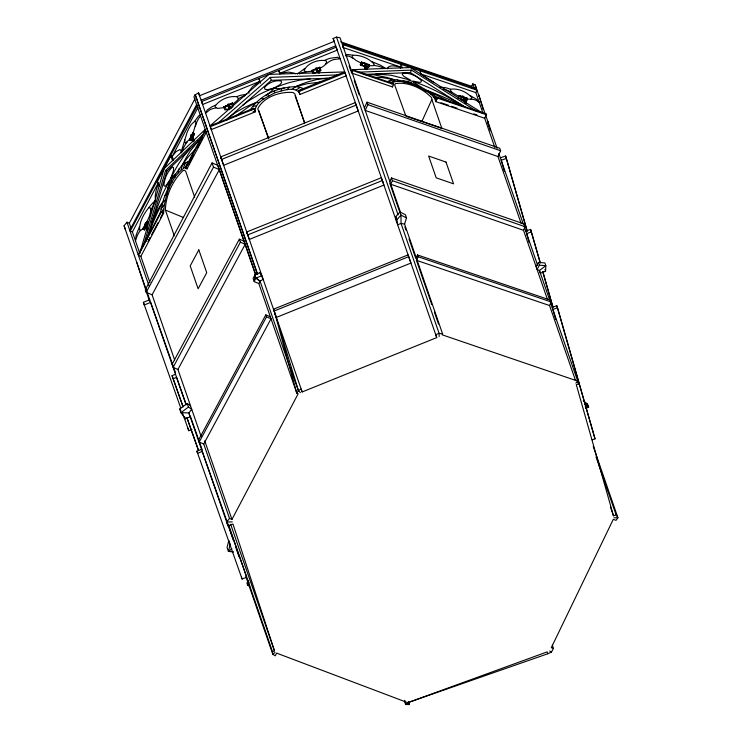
<?xml version="1.0" encoding="UTF-8"?>
<svg xmlns="http://www.w3.org/2000/svg" width="742" height="742" viewBox="0 0 742 742"><rect width="100%" height="100%" fill="white"/><g stroke="black" fill="none" stroke-linecap="round" stroke-linejoin="round"><path stroke-width="1.11" d="M233.711 103.481L237.431 100.337L238.256 98.918L237.542 96.877C229.566 95.338 220.068 99.363 215.282 105.874L215.236 107.052L217.462 108.397L224.13 107.646M538.46 262.427L539.415 265.182L537.06 269.439L539.425 270.478L540.334 273.232L545.556 271.247L545.843 265.692L544.888 262.937L538.46 262.427L536.104 266.675M186.196 167.516L185.463 167.2C171.254 175.409 164.195 197.381 163.62 213.186L140.85 256.389L149.921 282.581M407.451 704.529L407.701 703.026M155.208 200.516C147.445 208.363 139.477 218.352 139.515 229.918L141.091 230.15L142.325 229.111L145.627 224.409M146.86 224.919L146.276 223.24L149.318 216.46L150.756 211.229L150.672 208.075L149.105 207.843M255.007 274.948L255.786 277.944L254.265 281.663L253.105 278.315L255.007 274.948L254.265 281.663L258.828 283.537L296.809 393.232L298.154 393.779L231.94 519.428L229.519 518.435L203.744 443.994L271.034 318.791L266.499 316.871L265.803 314.868L270.338 316.788M160.151 213.724L163.648 198.986L171.309 180.12L180.686 166.913L185.463 162.665L189.071 161.691M199.515 142.399L199.617 141.657A7.021 1.549 -65.1 0 0 199.31 140.451L198.197 141.008M178.256 172.747L178.905 168.99M146.87 239.573L150.459 229.074A57.477 12.725 -65.1 0 1 162.544 202.52L165.355 199.756M299.991 94.447C296.197 84.848 282.081 91.127 274.818 92.759C267.537 97.137 254.515 101.793 255.118 111.931L211.322 129.618L210.274 126.697L254.079 109.009L253.801 108.221L210.005 125.908L268.864 74.395L344.715 71.918L298.599 90.533L298.943 91.516L345.049 72.901L346.097 75.823L299.991 94.447L298.599 90.533M181.41 152.639A16.574 3.673 -65.1 0 1 181.419 151.08L187.123 132.289A11.019 2.439 -65.1 0 1 191.25 124.545L194.812 121.196L198.559 116.002L200.822 114.593M191.028 136.695L191.557 136.918L190.935 135.118L191.362 134.321L192.169 134.645L193.449 131.835L195.721 124.22A13.671 3.024 -65.1 0 0 194.812 121.196M407.84 702.424C405.893 705.772 410.576 705.215 408.888 702.284L547.179 651.884L547.772 653.767L408.888 702.284M228.842 540.417L227.052 547.457L228.406 551.362L233.6 552.002M232.765 551.519L228.406 551.362L230.196 544.322L229.176 541.4M391.34 83.781L391.581 82.891C399.391 78.94 409.296 83.466 417.004 86.387C423.599 90.376 433.968 93.223 435.786 101.645L484.712 118.275L486.335 114.704L486.066 113.916L437.14 97.285L435.517 100.856M407.451 704.473L405.624 704.529L406.328 702.145L276.627 653.118L275.291 655.826L272.806 654.314L245.862 576.525M195.285 126.428L196.955 121.781A7.763 1.716 -65.1 0 1 198.726 118.368L200.516 115.845M467.043 99.066L470.808 99.196L471.986 97.935C467.265 91.989 458.027 87.946 450.515 89.29L450.802 91.136L452.017 92.388L458.862 96.441M140.21 251.881L164.167 168.601L205.228 129.423M143.41 245.815L165.587 170.465L202.705 134.831M146.304 241.094L166.931 171.012L202.445 136.918M181.094 169.547L182.384 165.151M151.971 221.849L161.125 197.446A48.787 10.796 -65.1 0 1 167.942 183.599L170.957 177.885A42.851 9.488 -65.1 0 1 178.998 163.259L183.858 156.033L189.878 148.984M549.72 650.957L551.315 652.292L553.476 648.508L551.287 647.71L613.282 519.344L616.008 520.346L617.919 517.749L616.11 514.92L613.476 515.82L576.302 384.671L578.649 383.874L577.74 381.119L442.26 334.846L442.631 334.021L404.575 224.112L406.505 217.851L405.41 214.707L399.91 211.98L395.746 216.673L396.553 221.626M281.181 90.876L281.951 88.446C288.972 87.139 297.041 85.135 303.663 88.817L298.655 91.368M150.756 211.229L152.37 207.018A8.756 1.938 -65.1 0 1 154.475 203.039M181.827 152.138L183.191 148.548A8.041 1.781 -65.1 0 1 185.593 144.106L187.327 141.917M158.5 182.69L156.033 190.768L155.245 195.953A27.751 6.14 -65.1 0 0 155.644 199.264M183.543 167.655L185.463 162.665M167.423 188.839L168.861 184.415A10.611 2.347 -65.1 0 0 169.139 181.79L169.093 181.438M388.001 82.381L388.391 81.416C394.892 76.741 403.166 83.289 410.103 80.674C428.004 85.747 446.656 96.061 463.296 105.995M342.618 45.197L343.37 43.546L476.485 88.78M343.37 43.546L343.843 44.919L342.721 47.386L400.207 66.919L400.606 68.616M351.291 72.15L352.422 69.683L410.4 67.531L482.643 113.164M352.728 70.564L351.606 73.031L392.509 86.935L393.64 84.467L393.334 83.577L352.422 69.683L352.728 70.564L393.64 84.467M365.166 69.6L364.35 66.567L360.399 64.879L361.391 62.013L369.46 64.777L368.468 67.624L365.259 66.882M360.399 64.879L361.391 62.013M361.577 65.277L362.699 62.81L361.716 65.676M364.35 66.567L365.472 64.1M367.067 69.266L365.889 65.509L366.381 64.406L368.598 65.166L367.476 67.643M367.726 66.409L368.598 65.166M369.46 64.777L368.468 67.624M363.765 74.404L410.382 72.586L411.504 70.11L477.254 111.625M421.799 121.632L431.853 99.53L431.677 97.721C422.727 88.465 408.156 81.499 395.226 83.623L394.735 85.172L405.911 116.169M435.786 101.645L437.409 98.074L437.14 97.285M459.289 95.495L458.306 98.361L459.289 95.495L467.479 98.278L466.495 101.144L465.113 100.671L466.236 98.204L465.113 100.671M460.513 99.456L461.496 96.59L460.513 99.456L462.581 100.161L463.713 97.694M463.435 96.905L463.064 97.721L462.442 95.931L463.166 96.163L463.787 97.972L464.167 97.146M465.382 102.581L464.065 98.76L464.436 97.935M472.404 88.437L471.671 86.322L472.793 83.855L475.168 84.894L485.073 113.656M464.891 103.017L465.271 102.192M467.479 98.278L466.495 101.144M465.716 103.537L466.087 102.711M482.931 113.127L475.835 92.62L476.958 90.153L343.843 44.919M415.826 258.513L417.458 254.942L550.564 300.185L551.185 301.975L549.562 305.546L575.375 380.08M431.788 304.6L416.447 260.312L418.071 256.741L417.458 254.942M485.565 115.01L486.066 113.916M185.463 167.2L188.023 161.645M364.35 107.942L367.012 102.192L499.746 148.252L500.627 150.784L497.965 156.534L521.051 223.203M367.012 102.192L367.856 104.641L365.203 110.4L497.965 156.534M389.828 181.512L391.47 177.95L524.214 224.01L525.151 226.737L523.509 230.298L547.457 299.462M391.47 177.95L392.416 180.677L390.765 184.239L523.509 230.298M198.216 146.332L197.724 147.38L200.359 142.381M139.44 226.764L136.083 235.233L135.48 240.89L137.112 236.049A7.105 1.577 -65.1 0 1 139.134 232.237L140.637 230.28M248.338 580.3L246.947 583.147L247.689 585.308L249.85 586.115M247.689 585.308L249.089 582.461M255.805 274.8L217.916 165.401L212.045 162.925L145.311 289.751L146.202 292.329L152.082 294.806L174.63 359.916M257.762 274.596L195.192 94.568L193.968 96.896L255.517 274.633M131.251 228.675L129.358 223.203L195.044 98.575M196.621 104.557L129.869 229.983L130.249 231.087L132.391 231.977L139.876 253.578M173.554 160.263L172.218 156.414L170.873 155.857L157.443 181.354L159.113 186.168M196.89 104.668L197.103 106.097L130.249 231.087M132.391 231.977L158.241 182.931M198.077 107.349L172.218 156.414L176.012 151.683L179.805 149.587A26.712 5.908 -65.1 0 1 181.326 152.704M190.175 138.967L191.51 139.524L190.944 140.6L189.47 139.654L193.003 132.948L194.348 133.495L193.031 137.14L194.283 140.757M189.609 140.043L193.003 132.948M146.387 226.625L145.404 228.499L143.994 227.748L145.33 228.304L144.486 229.909L143.141 229.361L147.074 221.413L148.521 222.266L147.027 225.41L147.658 227.219M190.277 139.264L192.697 134.172L194.042 134.729M143.141 229.361L147.074 221.413M144.059 227.952L146.768 222.479L148.112 223.027M193.31 135.461L194.348 133.495M146.462 230.141L146.999 230.363L145.59 226.291L146.22 225.076L147.166 227.794M191.612 139.821L192.605 137.938L191.26 137.391M144.486 229.909L145.757 227.006M138.197 254.701L160.968 211.498L163.379 212.49L160.485 217.981M160.968 211.498L161.2 212.193L138.439 255.396L140.85 256.389M185.658 168.323L205.738 130.221L205.497 129.535L185.417 167.636L185.658 168.323L186.993 168.879L206.554 131.77M148.038 241.595L150.172 237.551L149.643 238.497M151.73 234.602L157.935 222.823M188.895 164.14L189.961 162.118M190.471 161.135L193.579 155.245M201.416 140.377L202.473 138.383M258.828 283.537L260.052 281.209L263.132 279.335L259.941 272.62L254.821 274.772L255.981 278.12L260.052 281.209L288.044 362.05L298.405 390.58L300.371 392.666M146.202 292.329L213.501 167.117L212.045 162.925M152.082 294.806L219.372 169.593L213.501 167.117M172.051 364.387L239.341 239.184L243.905 241.104M239.341 239.184L240.38 242.189L173.09 367.401L177.922 369.442L201.165 436.546M177.922 369.442L245.222 244.229L240.38 242.189M265.803 314.868L198.513 440.08L199.199 442.084L203.744 443.994M199.199 442.084L266.499 316.871M146.276 223.24L145.469 222.906L144.82 224.075L145.413 225.8L144.875 225.577M169.732 180.343L166.023 185.621L165.049 186.288L163.908 185.648C164.205 178.841 167.386 171.606 172.469 167.024L173.6 167.664L173.442 170.706L170.957 177.885A11.455 2.532 -65.1 0 0 171.968 177.811L175.168 174.045L175.195 177.088M298.405 390.58L296.809 393.232L274.623 312.53L298.405 390.58L301.113 389.021L302.161 391.952L436.741 337.61L333.121 38.463L336.516 37.1L340.059 37.796L400.495 212.323M161.162 212.778L163.416 209.133M319.023 68.867C321.898 67.123 326.09 65.444 326.666 61.725L326.09 60.816C318.364 59.072 307.494 63.061 304.081 70.388L305.973 71.844L313.17 71.111M227.562 118.933L228.944 117.394M155.022 202.195L155.551 201.434M281.951 88.446C269.476 91.618 257.066 99.094 250.1 110.141L254.988 108.647M148.595 240.028L149.114 239.332M160.903 209.059L164.084 204.82M287.089 89.754L289.092 87.139M186.112 404.928L124.081 225.791L126.947 222.21L129.358 223.203M275.013 652.506L272.806 654.314L272.5 651.643L274.484 650.892L232.96 524.019L228.026 525.893L226.653 522.016L229.519 518.435M365.416 74.664L373.81 74.775L386.267 77.307A42.6 10.24 21.6 0 1 394.586 79.784L381.657 77.474L373.699 77.372M297.338 74.052L304.749 68.477M404.575 224.112L401.032 223.416L397.647 224.78L396.831 219.827L401.005 215.134L399.91 211.98M575.848 383.095L577.74 381.119M198.42 140.785L190.462 150.784A38.398 8.496 -65.1 0 0 182.087 165.457A59.045 13.068 -65.1 0 1 187.735 157.545L195.452 149.142M325.525 64.341L329.736 61.289A8.403 2.606 -22.3 0 1 334.085 59.481L340.179 58.748L337.452 57.282L330.005 58.293A12.234 3.793 -22.3 0 0 324.783 60.269M218.871 122.328L270.273 77.4L337.267 74.923M225.707 120.185L271.322 80.322L331.433 78.105M292.172 89.457L295.297 86.758A34.568 10.722 -22.3 0 1 308.978 81.555L316.964 79.505L326.397 78.29M235.464 116.299L248.403 106.978A56.049 17.391 -22.3 0 1 256.185 102.517L259.561 102.461M242.541 105.475L248.802 100.68L259.199 94.54A39.27 12.187 -22.3 0 1 274.067 88.085L279.882 84.746L281.654 82.52L281.125 80.989C275.143 79.83 268.02 82.854 264.43 87.732L264.959 89.263L267.649 89.68L274.067 88.085A44.752 13.885 -22.3 0 1 290.103 82.418L299.323 80.21L310.267 78.884M228.184 118.024L235.891 112.348L242.977 108.286A35.264 10.935 -22.3 0 1 256.185 102.517M228.406 551.362L231.866 548.718M187.207 403.444L188.459 407.052L191.733 409.324L188.876 412.904L190.24 416.781L185.333 418.738L180.955 412.645L179.712 409.037L187.207 403.444L190.49 405.716M188.459 407.052L180.955 412.645L188.876 412.904L228.026 525.893M369.822 65.741L373.374 65.676L374.172 64.211C369.145 58.312 360.556 54.954 352.858 55.223L352.06 56.689L352.784 57.839L356.262 60.575L361.567 63.283M420.26 87.955L421.28 87.259L428.19 90.96L437.863 98.148M238.256 98.918L240.974 97.304A8.412 2.606 -22.3 0 1 245.185 95.625M296.104 90.005L300.241 87.333M195.461 94.679L198.541 92.806L199.579 95.727L334.169 41.385L333.121 38.463M260.535 83.169L258.865 78.439L259.904 81.36L252.623 86.536L249.034 91.368A27.157 8.422 -22.3 0 0 248.895 93.325M164.91 195.304L167.163 194.154M585.623 408.517L588.656 407.108L587.367 404.019L583.323 400.68M547.772 653.767L551.204 652.19M228.703 103.908L227.469 104.474L228.109 105.995M315.461 68.264L316.565 67.782M255.981 278.12L261.101 275.968M229.38 105.086L231.541 103.843L232.71 107.052L230.419 108.007L229.38 105.086L225.114 106.468L226.264 109.686L229.074 108.555L227.729 104.928M232.552 102.971L223.843 106.987L232.552 102.971L233.591 105.893M315.749 68.82C330.125 63.274 302.152 74.923 315.749 68.82L316.992 72.252L315.183 72.994M317.094 68.867L319.153 67.754L320.294 70.907L318.142 71.788L317.094 68.867L313.143 70.23L314.274 73.365M317.919 71.278L320.794 70.091L320.294 70.907M201.101 100.198L335.69 45.856M259.904 81.36L202.622 104.492L201.574 101.571L336.163 47.228L337.202 50.15L279.771 73.337L278.723 70.416L279.975 74.033M223.713 106.588L224.891 109.909L226.264 109.686M252.994 111.894L254.849 111.142M220.68 156.924L355.27 102.581L358.228 110.957L223.639 165.299L220.68 156.924L221.561 159.447L356.141 105.104M246.696 232.005L249.312 239.434L383.902 185.092L382.288 180.575L247.707 234.917L246.696 232.005L381.305 177.737L382.918 182.254M273.455 309.238L408.035 254.905L410.938 263.076L276.349 317.418L273.455 309.238L274.076 311.037L408.656 256.695M175.557 372.864L150.635 302.402L144.291 304.953L143.382 302.328L149.726 299.787M183.107 406.959L172.061 375.665L175.52 374.274M173.136 378.772L176.596 377.381L185.806 403.407M182.634 413.359L188.765 430.703L191.937 429.423M196.908 451.21L242.105 579.029L246.715 577.183L202.241 451.433L197.622 453.279L196.908 451.21L201.518 449.355M500.368 157.823L505.645 156.015L527.126 230.632M506.489 158.445L501.212 160.253L504.384 171.365M525.735 231.068L530.613 229.399L540.343 262.872M531.495 231.921L526.607 233.6L529.139 242.439M552.141 307.346L556.834 305.732L557.548 307.8L595.019 438.847L592.209 439.811M557.548 307.8L552.864 309.414L555.721 319.412M478.627 95.05L479.1 96.414M295.297 86.758L307.373 83.698L319.867 82.112M279.771 73.337L288.675 72.104L294.574 73.208A29.216 9.062 -22.3 0 1 295.427 73.838M252.428 106.468L256.593 105.698M215.987 107.905L212.954 108.573A6.743 2.096 -22.3 0 0 209.745 109.881L205.627 113.174L207.231 109.983L211.516 107.043A10.156 3.153 -22.3 0 1 215.672 105.197M470.808 99.196L473.73 99.502A5.027 1.206 21.6 0 1 476.076 100.309L479.156 102.229M305.973 71.844L303.283 72.354A6.177 1.92 -22.3 0 0 299.453 73.94M426.019 91.173L428.19 90.96A78.745 18.94 21.6 0 1 451.498 100.643L463.11 106.31M439.858 87.027L445.849 87.751A11.26 2.708 21.6 0 1 450.515 89.29M246.826 94.243L240.853 95.226A12.197 3.784 -22.3 0 0 236.809 96.636M359.657 72.141L411.504 70.11M226.653 522.016L232.265 521.904M375.971 73.931L391.21 75.276L410.512 80.108L404.075 76.5L402.183 74.339L402.887 73.059C409.621 72.818 417.134 75.758 421.539 80.915L420.835 82.195L419.545 82.39L413.053 81.073A15.712 3.775 21.6 0 0 413.906 82.418L421.28 87.259L411.226 82.807L403.082 80.878L404.325 82.241M614.033 517.786L617.919 517.749L593.248 446.508M326.842 78.272L328.725 78.522A9.071 2.82 -22.3 0 1 329.114 78.745M373.755 65.389L378.235 66.149A9.015 2.17 21.6 0 1 382.297 67.578L383.633 68.162M585.252 406.755L588.285 406.941L587.339 404L585.299 403.833M539.415 265.182L545.843 265.692L539.425 270.478L549.627 299.916M585.317 403.843L587.367 404.019M585.549 406.839L588.656 407.108M430.787 94.345L433.875 94.651M442.631 334.021L439.097 333.325L435.702 334.688L436.741 337.61M433.532 96.794L437.381 97.675M352.858 55.223L347.979 54.546L346.273 54.927L345.716 55.854L349.287 56.253L353.507 58.507M435.016 98.658L437.066 99.187M261.212 98.445L263.744 99.103M372.011 61.734L380.396 65.166L385.794 68.477M340.745 41.83L471.671 86.322M420.872 73.95L475.835 92.62M361.53 62.411L369.59 65.148M459.428 95.885L467.618 98.667M362.838 63.2L366.381 64.406M461.635 96.989L466.375 98.593M464.065 98.76L463.333 98.51L464.585 102.118M365.889 65.509L364.971 65.194L366.066 69.238M437.409 98.074L486.335 114.704M441.017 102.73L448.465 105.262M451.655 106.338L456.97 108.146M473.869 113.888L477.013 114.964M407.006 116.54L441.852 128.385L431.853 99.53M418.071 256.741L551.185 301.975M416.447 260.312L549.562 305.546M167.877 187.717L169.436 188.255M367.856 104.641L500.627 150.784M392.416 180.677L525.151 226.737M360.269 64.489L364.146 65.843M364.294 62.708L365.101 63.014M193.143 133.337L194.478 133.894M192.799 134.469L194.144 135.025M190.935 135.118L191.742 135.443L189.312 139.579L185.75 142.918A13.671 3.024 -65.1 0 1 184.841 139.904M191.445 135.897L191.983 136.12M191.686 136.584L193.031 137.14M193.254 141.11L193.792 141.323L192.224 136.806L191.798 137.613L193.263 141.824L192.725 141.601M189.47 139.654L190.944 140.6M165.587 170.465L166.931 171.012M194.682 197.177L185.769 171.43L184.786 170.252L183.172 170.475C172.719 180.427 165.642 195.591 165.401 210.069L183.497 217.508M161.2 212.193L163.62 213.186M147.176 221.71L148.521 222.266M146.842 222.674L148.177 223.231M145.515 224.372L146.053 224.585L145.469 222.906M145.682 224.863L147.027 225.41M145.052 226.069L145.59 226.291M146.944 228.48L147.472 228.703M143.039 229.065L144.384 229.621M388.678 81.175L391.869 82.603M428.19 90.96L450.635 102.229M452.017 92.388L449.569 91.266A12.03 2.894 21.6 0 0 443.326 89.096M470.252 95.625L476.271 99.113L478.952 101.784M406.505 217.851L401.005 215.134L401.032 223.416L439.097 333.325L439.143 336.636M421.354 74.497L433.996 82.585M390.607 80.136L393.381 81.694M393.297 79.821L395.848 81.379M410.382 72.586L465.234 107.21M255.786 277.944L260.052 281.209M397.146 79.969L399.066 81.499M584.715 403.982L588.285 406.941M267.315 94.429L268.929 95.82M179.712 409.037L180.965 410.78M259.941 272.62L261.972 275.987M268.799 138.559L257.78 108.722C263.67 96.831 280.179 91.489 292.877 92.472L294.787 93.78L304.554 123.153M319.041 73.56L317.381 69.665L316.231 70.119L317.307 72.735M319.756 67.17L320.915 70.379M312.011 70.36L313.17 73.569M295.084 95.801L304.721 122.82M270.273 77.4L271.322 80.322M253.801 108.221L255.118 111.931M230.66 107.831L230.947 108.629L229.658 105.883L228.313 106.431L229.705 109.714L229.426 108.916M229.046 104.39L229.426 105.447M124.081 225.791L125.444 229.668M190.406 416.41L202.288 450.014M172.061 375.665L182.801 406.013M187.012 417.941L198.522 450.459M186.947 417.802L198.448 450.32M143.382 302.328L180.714 407.933M544.925 269.411L545.556 271.247M485.778 115.548L497.149 148.391M498.874 153.511L523.472 224.538M524.065 226.115L537.718 265.525M550.295 302.013L578.649 383.874M488.904 126.594L487.615 121.354L487.856 122.05M472.793 83.855L474.63 89.142M484.443 117.486L494.84 147.51M595.019 438.847L556.834 305.732M596.012 456.887L616.11 514.92M610.453 507.092L613.476 515.82M419.842 70.74L421.066 74.274M392.203 86.053L392.509 86.935M552.345 645.234L553.476 648.508M349.092 65.797L350.929 71.093M354.249 80.674L359.156 94.855M389.763 183.228L399.205 210.505M404.872 226.876L406.004 230.15M409.027 238.878L415.455 257.428M434.404 312.159L438.522 324.041M336.516 37.1L398.055 214.818M395.746 216.673L396.831 219.827M258.772 110.456L268.623 138.912M198.541 92.806L302.161 391.952M408.323 701.515L409.278 704.529M195.192 94.568L257.493 274.484M404.733 700.355L405.874 703.639M404.492 701.255L405.624 704.529M186.761 168.184L186.993 168.879M170.873 155.857L172.543 160.68M171.309 180.12L172.07 182.328M165.401 210.069L174.314 235.817M204.727 440.841L231.94 519.428M126.947 222.21L148.938 285.735M230.623 524.223L274.484 650.892M228.48 524.52L272.5 651.643M228.313 525.828L233.22 539.99M235.696 547.16L239.091 556.945M241.382 576.961L242.105 579.029M184.712 416.939L185.333 418.738M187.865 428.078L188.765 430.703M475.168 84.894L476.067 87.649M136.686 262.121L149.485 301.196M542.875 271.711L552.994 307.086M530.613 229.399L540.139 262.714M542.68 271.6L552.846 307.132M505.645 156.015L527.237 231.532M487.615 121.354L490.323 130.759M478.924 94.948L483.181 109.649M274.252 90.617L274.818 92.759M402.136 67.837L401.329 64.452L400.207 66.919C396.256 66.502 390.264 64.22 387.417 68.023A31.758 7.633 21.6 0 0 387.37 68.839M411.226 82.807L411.504 84.106M284.288 87.983A22.037 6.836 -22.3 0 1 274.123 88.048M274.021 88.094A25.896 8.032 -22.3 0 1 265.515 95.588M227.321 119.796A9.108 2.829 -22.3 0 1 227.367 119.388M150.459 231.819A50.632 33.965 -48.4 0 1 162.479 202.492M198.819 249.868L190.202 265.914L198.114 288.759L206.73 272.713L198.819 249.868M446.007 162.071L428.644 156.043L436.175 177.811L453.548 183.84L446.007 162.071"/></g></svg>
